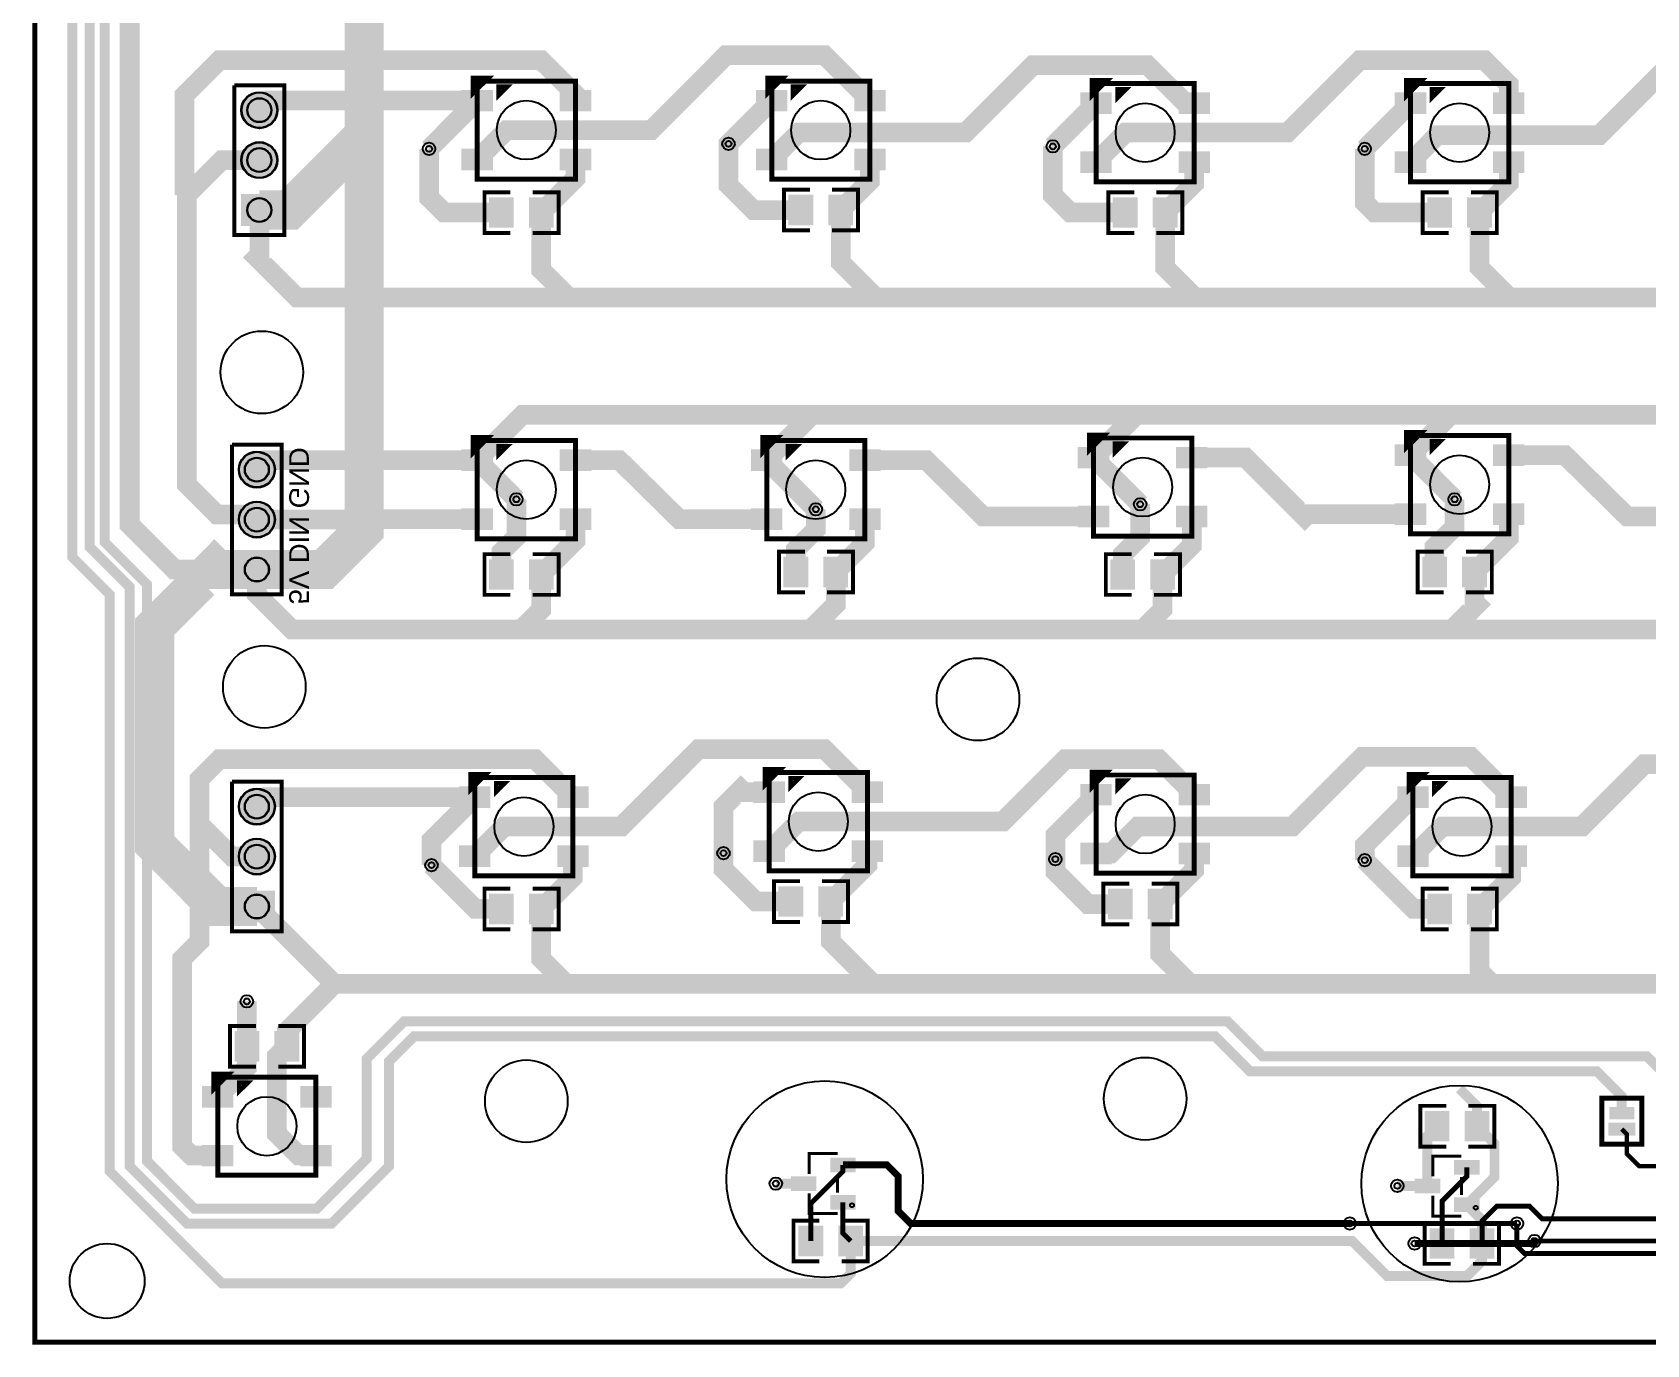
# Model space of a CAD drawing. Extents: x -5 to 8273, y -8280 to 5.
# Drawn here: x -5 to 3230, y -8273 to -5644 of the extents above; entities that cross this region are included whole.
import ezdxf

# ---------------------------------------------------------------- set-up
doc = ezdxf.new("R2010")
doc.units = 9
for name, color, linetype, true_color in [('BoardOutLine', 7, 'Continuous', 0xff00ff), ('BottomLayer', 7, 'Continuous', 0x0000ff), ('BottomSilkLayer', 7, 'Continuous', 0x66cc33), ('BottomSolderMaskLayer', 7, 'Continuous', 0xaa00ff), ('Document', 7, 'Continuous', 0xffffff), ('Hole', 7, 'Continuous', 0x222222), ('Multi-Layer', 7, 'Continuous', 0xc0c0c0), ('TopLayer', 7, 'Continuous', 0xff0000), ('TopPasteMaskLayer', 7, 'Continuous', 0x808080), ('TopSilkLayer', 7, 'Continuous', 0xffcc00), ('TopSolderMaskLayer', 7, 'Continuous', 0x800080)]:
    doc.layers.add(name, color=color, linetype=linetype, true_color=true_color)
doc.styles.get("Standard").update_dxf_attribs({"font": 'arial.ttf'})

msp = doc.modelspace()

# ---------------------------------------------------------------- hatches: boundary and pattern name
at = {"layer": 'BottomSolderMaskLayer'}
for points in [[(413.6, -5800, 1), (486.4, -5800, 1)], [(413.6, -5900, 1), (486.4, -5900, 1)], [(413.4, -6031.9), (413.4, -5968.1), (486.6, -5968.1), (486.6, -6031.9)], [(408.6, -6520, 1), (481.4, -6520, 1)], [(408.6, -6620, 1), (481.4, -6620, 1)], [(408.4, -6751.9), (408.4, -6688.1), (481.6, -6688.1), (481.6, -6751.9)], [(408.6, -7195, 1), (481.4, -7195, 1)], [(408.6, -7295, 1), (481.4, -7295, 1)], [(408.4, -7426.9), (408.4, -7363.1), (481.6, -7363.1), (481.6, -7426.9)]]:
    msp.add_hatch(color=256, dxfattribs=at).paths.add_polyline_path(points)
at = {"layer": 'Multi-Layer'}
for points in [[(414.6, -5800, 1), (485.4, -5800, 1)], [(414.6, -5900, 1), (485.4, -5900, 1)], [(414.6, -6031), (414.6, -5969), (485.4, -5969), (485.4, -6031)], [(409.6, -6520, 1), (480.4, -6520, 1)], [(409.6, -6620, 1), (480.4, -6620, 1)], [(409.6, -6751), (409.6, -6689), (480.4, -6689), (480.4, -6751)], [(409.6, -7195, 1), (480.4, -7195, 1)], [(409.6, -7295, 1), (480.4, -7295, 1)], [(409.6, -7426), (409.6, -7364), (480.4, -7364), (480.4, -7426)]]:
    msp.add_hatch(color=256, dxfattribs=at).paths.add_polyline_path(points)
at = {"layer": 'TopLayer'}
for points in [[(916.1, -5800.6), (857, -5800.6), (857, -5761.3), (916.1, -5761.3)], [(1112.9, -5800.6), (1053.9, -5800.6), (1053.9, -5761.3), (1112.9, -5761.3)], [(1506.1, -5800.6), (1447, -5800.6), (1447, -5761.3), (1506.1, -5761.3)], [(1702.9, -5800.6), (1643.9, -5800.6), (1643.9, -5761.3), (1702.9, -5761.3)], [(2156.1, -5805.6), (2097, -5805.6), (2097, -5766.3), (2156.1, -5766.3)], [(2352.9, -5805.6), (2293.9, -5805.6), (2293.9, -5766.3), (2352.9, -5766.3)], [(2786.1, -5805.6), (2727, -5805.6), (2727, -5766.3), (2786.1, -5766.3)], [(2982.9, -5805.6), (2923.9, -5805.6), (2923.9, -5766.3), (2982.9, -5766.3)], [(916.1, -5918.7), (857, -5918.7), (857, -5879.4), (916.1, -5879.4)], [(1112.9, -5918.7), (1053.9, -5918.7), (1053.9, -5879.4), (1112.9, -5879.4)], [(1506.1, -5918.7), (1447, -5918.7), (1447, -5879.4), (1506.1, -5879.4)], [(1702.9, -5918.7), (1643.9, -5918.7), (1643.9, -5879.4), (1702.9, -5879.4)], [(2156.1, -5923.7), (2097, -5923.7), (2097, -5884.4), (2156.1, -5884.4)], [(2352.9, -5923.7), (2293.9, -5923.7), (2293.9, -5884.4), (2352.9, -5884.4)], [(2786.1, -5923.7), (2727, -5923.7), (2727, -5884.4), (2786.1, -5884.4)], [(2982.9, -5923.7), (2923.9, -5923.7), (2923.9, -5884.4), (2982.9, -5884.4)], [(957.8, -6033.5), (912.2, -6033.5), (912.2, -5976.5), (957.8, -5976.5)], [(1037.8, -6033.5), (992.2, -6033.5), (992.2, -5976.5), (1037.8, -5976.5)], [(1557.8, -6028.5), (1512.2, -6028.5), (1512.2, -5971.5), (1557.8, -5971.5)], [(1637.8, -6028.5), (1592.2, -6028.5), (1592.2, -5971.5), (1637.8, -5971.5)], [(2207.8, -6033.5), (2162.2, -6033.5), (2162.2, -5976.5), (2207.8, -5976.5)], [(2287.8, -6033.5), (2242.2, -6033.5), (2242.2, -5976.5), (2287.8, -5976.5)], [(2837.8, -6033.5), (2792.2, -6033.5), (2792.2, -5976.5), (2837.8, -5976.5)], [(2917.8, -6033.5), (2872.2, -6033.5), (2872.2, -5976.5), (2917.8, -5976.5)], [(916.1, -6520.6), (857, -6520.6), (857, -6481.3), (916.1, -6481.3)], [(1112.9, -6520.6), (1053.9, -6520.6), (1053.9, -6481.3), (1112.9, -6481.3)], [(1496.1, -6520.6), (1437, -6520.6), (1437, -6481.3), (1496.1, -6481.3)], [(1692.9, -6520.6), (1633.9, -6520.6), (1633.9, -6481.3), (1692.9, -6481.3)], [(2151.1, -6515.6), (2092, -6515.6), (2092, -6476.3), (2151.1, -6476.3)], [(2347.9, -6515.6), (2288.9, -6515.6), (2288.9, -6476.3), (2347.9, -6476.3)], [(2786.1, -6510.6), (2727, -6510.6), (2727, -6471.3), (2786.1, -6471.3)], [(2982.9, -6510.6), (2923.9, -6510.6), (2923.9, -6471.3), (2982.9, -6471.3)], [(2151.1, -6633.7), (2092, -6633.7), (2092, -6594.4), (2151.1, -6594.4)], [(2347.9, -6633.7), (2288.9, -6633.7), (2288.9, -6594.4), (2347.9, -6594.4)], [(2786.1, -6628.7), (2727, -6628.7), (2727, -6589.4), (2786.1, -6589.4)], [(2982.9, -6628.7), (2923.9, -6628.7), (2923.9, -6589.4), (2982.9, -6589.4)], [(916.1, -6638.7), (857, -6638.7), (857, -6599.4), (916.1, -6599.4)], [(1112.9, -6638.7), (1053.9, -6638.7), (1053.9, -6599.4), (1112.9, -6599.4)], [(1496.1, -6638.7), (1437, -6638.7), (1437, -6599.4), (1496.1, -6599.4)], [(1692.9, -6638.7), (1633.9, -6638.7), (1633.9, -6599.4), (1692.9, -6599.4)], [(957.8, -6758.5), (912.2, -6758.5), (912.2, -6701.5), (957.8, -6701.5)], [(1037.8, -6758.5), (992.2, -6758.5), (992.2, -6701.5), (1037.8, -6701.5)], [(1547.8, -6753.5), (1502.2, -6753.5), (1502.2, -6696.5), (1547.8, -6696.5)], [(1627.8, -6753.5), (1582.2, -6753.5), (1582.2, -6696.5), (1627.8, -6696.5)], [(2202.8, -6758.5), (2157.2, -6758.5), (2157.2, -6701.5), (2202.8, -6701.5)], [(2282.8, -6758.5), (2237.2, -6758.5), (2237.2, -6701.5), (2282.8, -6701.5)], [(2827.8, -6753.5), (2782.2, -6753.5), (2782.2, -6696.5), (2827.8, -6696.5)], [(2907.8, -6753.5), (2862.2, -6753.5), (2862.2, -6696.5), (2907.8, -6696.5)], [(1501.1, -7185.6), (1442, -7185.6), (1442, -7146.3), (1501.1, -7146.3)], [(1697.9, -7185.6), (1638.9, -7185.6), (1638.9, -7146.3), (1697.9, -7146.3)], [(911.1, -7195.6), (852, -7195.6), (852, -7156.3), (911.1, -7156.3)], [(1107.9, -7195.6), (1048.9, -7195.6), (1048.9, -7156.3), (1107.9, -7156.3)], [(2156.1, -7190.6), (2097, -7190.6), (2097, -7151.3), (2156.1, -7151.3)], [(2352.9, -7190.6), (2293.9, -7190.6), (2293.9, -7151.3), (2352.9, -7151.3)], [(2791.1, -7195.6), (2732, -7195.6), (2732, -7156.3), (2791.1, -7156.3)], [(2987.9, -7195.6), (2928.9, -7195.6), (2928.9, -7156.3), (2987.9, -7156.3)], [(911.1, -7313.7), (852, -7313.7), (852, -7274.4), (911.1, -7274.4)], [(1107.9, -7313.7), (1048.9, -7313.7), (1048.9, -7274.4), (1107.9, -7274.4)], [(1501.1, -7303.7), (1442, -7303.7), (1442, -7264.4), (1501.1, -7264.4)], [(1697.9, -7303.7), (1638.9, -7303.7), (1638.9, -7264.4), (1697.9, -7264.4)], [(2156.1, -7308.7), (2097, -7308.7), (2097, -7269.4), (2156.1, -7269.4)], [(2352.9, -7308.7), (2293.9, -7308.7), (2293.9, -7269.4), (2352.9, -7269.4)], [(2791.1, -7313.7), (2732, -7313.7), (2732, -7274.4), (2791.1, -7274.4)], [(2987.9, -7313.7), (2928.9, -7313.7), (2928.9, -7274.4), (2987.9, -7274.4)], [(957.8, -7428.5), (912.2, -7428.5), (912.2, -7371.5), (957.8, -7371.5)], [(1037.8, -7428.5), (992.2, -7428.5), (992.2, -7371.5), (1037.8, -7371.5)], [(1537.8, -7413.5), (1492.2, -7413.5), (1492.2, -7356.5), (1537.8, -7356.5)], [(1617.8, -7413.5), (1572.2, -7413.5), (1572.2, -7356.5), (1617.8, -7356.5)], [(2197.8, -7418.5), (2152.2, -7418.5), (2152.2, -7361.5), (2197.8, -7361.5)], [(2277.8, -7418.5), (2232.2, -7418.5), (2232.2, -7361.5), (2277.8, -7361.5)], [(2837.8, -7428.5), (2792.2, -7428.5), (2792.2, -7371.5), (2837.8, -7371.5)], [(2917.8, -7428.5), (2872.2, -7428.5), (2872.2, -7371.5), (2917.8, -7371.5)], [(447.8, -7703.5), (402.2, -7703.5), (402.2, -7646.5), (447.8, -7646.5)], [(527.8, -7703.5), (482.2, -7703.5), (482.2, -7646.5), (527.8, -7646.5)], [(396.1, -7795.6), (337, -7795.6), (337, -7756.3), (396.1, -7756.3)], [(592.9, -7795.6), (533.9, -7795.6), (533.9, -7756.3), (592.9, -7756.3)], [(2832.8, -7863.5), (2787.2, -7863.5), (2787.2, -7806.5), (2832.8, -7806.5)], [(2912.8, -7863.5), (2867.2, -7863.5), (2867.2, -7806.5), (2912.8, -7806.5)], [(3155, -7821.5), (3155, -7796.5), (3205, -7796.5), (3205, -7821.5)], [(3155, -7853.5), (3155, -7828.5), (3205, -7828.5), (3205, -7853.5)], [(396.1, -7913.7), (337, -7913.7), (337, -7874.4), (396.1, -7874.4)], [(592.9, -7913.7), (533.9, -7913.7), (533.9, -7874.4), (592.9, -7874.4)], [(1594.8, -7898.8), (1644, -7898.8), (1644, -7926.4), (1594.8, -7926.4)], [(2844.8, -7903.8), (2894, -7903.8), (2894, -7931.4), (2844.8, -7931.4)], [(1516, -7936.2), (1565.2, -7936.2), (1565.2, -7963.8), (1516, -7963.8)], [(2766, -7941.2), (2815.2, -7941.2), (2815.2, -7968.8), (2766, -7968.8)], [(1594.8, -7973.6), (1644, -7973.6), (1644, -8001.2), (1594.8, -8001.2)], [(2844.8, -7978.6), (2894, -7978.6), (2894, -8006.2), (2844.8, -8006.2)], [(1532.2, -8036.5), (1577.8, -8036.5), (1577.8, -8093.5), (1532.2, -8093.5)], [(1612.2, -8036.5), (1657.8, -8036.5), (1657.8, -8093.5), (1612.2, -8093.5)], [(2797.2, -8041.5), (2842.8, -8041.5), (2842.8, -8098.5), (2797.2, -8098.5)], [(2877.2, -8041.5), (2922.8, -8041.5), (2922.8, -8098.5), (2877.2, -8098.5)]]:
    msp.add_hatch(color=256, dxfattribs=at).paths.add_polyline_path(points)
at = {"layer": 'TopPasteMaskLayer'}
for points in [[(916.1, -5800.6), (857, -5800.6), (857, -5761.3), (916.1, -5761.3)], [(1112.9, -5800.6), (1053.9, -5800.6), (1053.9, -5761.3), (1112.9, -5761.3)], [(1506.1, -5800.6), (1447, -5800.6), (1447, -5761.3), (1506.1, -5761.3)], [(1702.9, -5800.6), (1643.9, -5800.6), (1643.9, -5761.3), (1702.9, -5761.3)], [(2156.1, -5805.6), (2097, -5805.6), (2097, -5766.3), (2156.1, -5766.3)], [(2352.9, -5805.6), (2293.9, -5805.6), (2293.9, -5766.3), (2352.9, -5766.3)], [(2786.1, -5805.6), (2727, -5805.6), (2727, -5766.3), (2786.1, -5766.3)], [(2982.9, -5805.6), (2923.9, -5805.6), (2923.9, -5766.3), (2982.9, -5766.3)], [(916.1, -5918.7), (857, -5918.7), (857, -5879.4), (916.1, -5879.4)], [(1112.9, -5918.7), (1053.9, -5918.7), (1053.9, -5879.4), (1112.9, -5879.4)], [(1506.1, -5918.7), (1447, -5918.7), (1447, -5879.4), (1506.1, -5879.4)], [(1702.9, -5918.7), (1643.9, -5918.7), (1643.9, -5879.4), (1702.9, -5879.4)], [(2156.1, -5923.7), (2097, -5923.7), (2097, -5884.4), (2156.1, -5884.4)], [(2352.9, -5923.7), (2293.9, -5923.7), (2293.9, -5884.4), (2352.9, -5884.4)], [(2786.1, -5923.7), (2727, -5923.7), (2727, -5884.4), (2786.1, -5884.4)], [(2982.9, -5923.7), (2923.9, -5923.7), (2923.9, -5884.4), (2982.9, -5884.4)], [(957.8, -6033.5), (912.2, -6033.5), (912.2, -5976.5), (957.8, -5976.5)], [(1037.8, -6033.5), (992.2, -6033.5), (992.2, -5976.5), (1037.8, -5976.5)], [(1557.8, -6028.5), (1512.2, -6028.5), (1512.2, -5971.5), (1557.8, -5971.5)], [(1637.8, -6028.5), (1592.2, -6028.5), (1592.2, -5971.5), (1637.8, -5971.5)], [(2207.8, -6033.5), (2162.2, -6033.5), (2162.2, -5976.5), (2207.8, -5976.5)], [(2287.8, -6033.5), (2242.2, -6033.5), (2242.2, -5976.5), (2287.8, -5976.5)], [(2837.8, -6033.5), (2792.2, -6033.5), (2792.2, -5976.5), (2837.8, -5976.5)], [(2917.8, -6033.5), (2872.2, -6033.5), (2872.2, -5976.5), (2917.8, -5976.5)], [(916.1, -6520.6), (857, -6520.6), (857, -6481.3), (916.1, -6481.3)], [(1112.9, -6520.6), (1053.9, -6520.6), (1053.9, -6481.3), (1112.9, -6481.3)], [(1496.1, -6520.6), (1437, -6520.6), (1437, -6481.3), (1496.1, -6481.3)], [(1692.9, -6520.6), (1633.9, -6520.6), (1633.9, -6481.3), (1692.9, -6481.3)], [(2151.1, -6515.6), (2092, -6515.6), (2092, -6476.3), (2151.1, -6476.3)], [(2347.9, -6515.6), (2288.9, -6515.6), (2288.9, -6476.3), (2347.9, -6476.3)], [(2786.1, -6510.6), (2727, -6510.6), (2727, -6471.3), (2786.1, -6471.3)], [(2982.9, -6510.6), (2923.9, -6510.6), (2923.9, -6471.3), (2982.9, -6471.3)], [(2151.1, -6633.7), (2092, -6633.7), (2092, -6594.4), (2151.1, -6594.4)], [(2347.9, -6633.7), (2288.9, -6633.7), (2288.9, -6594.4), (2347.9, -6594.4)], [(2786.1, -6628.7), (2727, -6628.7), (2727, -6589.4), (2786.1, -6589.4)], [(2982.9, -6628.7), (2923.9, -6628.7), (2923.9, -6589.4), (2982.9, -6589.4)], [(916.1, -6638.7), (857, -6638.7), (857, -6599.4), (916.1, -6599.4)], [(1112.9, -6638.7), (1053.9, -6638.7), (1053.9, -6599.4), (1112.9, -6599.4)], [(1496.1, -6638.7), (1437, -6638.7), (1437, -6599.4), (1496.1, -6599.4)], [(1692.9, -6638.7), (1633.9, -6638.7), (1633.9, -6599.4), (1692.9, -6599.4)], [(957.8, -6758.5), (912.2, -6758.5), (912.2, -6701.5), (957.8, -6701.5)], [(1037.8, -6758.5), (992.2, -6758.5), (992.2, -6701.5), (1037.8, -6701.5)], [(1547.8, -6753.5), (1502.2, -6753.5), (1502.2, -6696.5), (1547.8, -6696.5)], [(1627.8, -6753.5), (1582.2, -6753.5), (1582.2, -6696.5), (1627.8, -6696.5)], [(2202.8, -6758.5), (2157.2, -6758.5), (2157.2, -6701.5), (2202.8, -6701.5)], [(2282.8, -6758.5), (2237.2, -6758.5), (2237.2, -6701.5), (2282.8, -6701.5)], [(2827.8, -6753.5), (2782.2, -6753.5), (2782.2, -6696.5), (2827.8, -6696.5)], [(2907.8, -6753.5), (2862.2, -6753.5), (2862.2, -6696.5), (2907.8, -6696.5)], [(1501.1, -7185.6), (1442, -7185.6), (1442, -7146.3), (1501.1, -7146.3)], [(1697.9, -7185.6), (1638.9, -7185.6), (1638.9, -7146.3), (1697.9, -7146.3)], [(911.1, -7195.6), (852, -7195.6), (852, -7156.3), (911.1, -7156.3)], [(1107.9, -7195.6), (1048.9, -7195.6), (1048.9, -7156.3), (1107.9, -7156.3)], [(2156.1, -7190.6), (2097, -7190.6), (2097, -7151.3), (2156.1, -7151.3)], [(2352.9, -7190.6), (2293.9, -7190.6), (2293.9, -7151.3), (2352.9, -7151.3)], [(2791.1, -7195.6), (2732, -7195.6), (2732, -7156.3), (2791.1, -7156.3)], [(2987.9, -7195.6), (2928.9, -7195.6), (2928.9, -7156.3), (2987.9, -7156.3)], [(911.1, -7313.7), (852, -7313.7), (852, -7274.4), (911.1, -7274.4)], [(1107.9, -7313.7), (1048.9, -7313.7), (1048.9, -7274.4), (1107.9, -7274.4)], [(1501.1, -7303.7), (1442, -7303.7), (1442, -7264.4), (1501.1, -7264.4)], [(1697.9, -7303.7), (1638.9, -7303.7), (1638.9, -7264.4), (1697.9, -7264.4)], [(2156.1, -7308.7), (2097, -7308.7), (2097, -7269.4), (2156.1, -7269.4)], [(2352.9, -7308.7), (2293.9, -7308.7), (2293.9, -7269.4), (2352.9, -7269.4)], [(2791.1, -7313.7), (2732, -7313.7), (2732, -7274.4), (2791.1, -7274.4)], [(2987.9, -7313.7), (2928.9, -7313.7), (2928.9, -7274.4), (2987.9, -7274.4)], [(957.8, -7428.5), (912.2, -7428.5), (912.2, -7371.5), (957.8, -7371.5)], [(1037.8, -7428.5), (992.2, -7428.5), (992.2, -7371.5), (1037.8, -7371.5)], [(1537.8, -7413.5), (1492.2, -7413.5), (1492.2, -7356.5), (1537.8, -7356.5)], [(1617.8, -7413.5), (1572.2, -7413.5), (1572.2, -7356.5), (1617.8, -7356.5)], [(2197.8, -7418.5), (2152.2, -7418.5), (2152.2, -7361.5), (2197.8, -7361.5)], [(2277.8, -7418.5), (2232.2, -7418.5), (2232.2, -7361.5), (2277.8, -7361.5)], [(2837.8, -7428.5), (2792.2, -7428.5), (2792.2, -7371.5), (2837.8, -7371.5)], [(2917.8, -7428.5), (2872.2, -7428.5), (2872.2, -7371.5), (2917.8, -7371.5)], [(447.8, -7703.5), (402.2, -7703.5), (402.2, -7646.5), (447.8, -7646.5)], [(527.8, -7703.5), (482.2, -7703.5), (482.2, -7646.5), (527.8, -7646.5)], [(396.1, -7795.6), (337, -7795.6), (337, -7756.3), (396.1, -7756.3)], [(592.9, -7795.6), (533.9, -7795.6), (533.9, -7756.3), (592.9, -7756.3)], [(2832.8, -7863.5), (2787.2, -7863.5), (2787.2, -7806.5), (2832.8, -7806.5)], [(2912.8, -7863.5), (2867.2, -7863.5), (2867.2, -7806.5), (2912.8, -7806.5)], [(3155, -7853.5), (3155, -7828.5), (3205, -7828.5), (3205, -7853.5)], [(396.1, -7913.7), (337, -7913.7), (337, -7874.4), (396.1, -7874.4)], [(592.9, -7913.7), (533.9, -7913.7), (533.9, -7874.4), (592.9, -7874.4)], [(1594.8, -7898.8), (1644, -7898.8), (1644, -7926.4), (1594.8, -7926.4)], [(2844.8, -7903.8), (2894, -7903.8), (2894, -7931.4), (2844.8, -7931.4)], [(1516, -7936.2), (1565.2, -7936.2), (1565.2, -7963.8), (1516, -7963.8)], [(2766, -7941.2), (2815.2, -7941.2), (2815.2, -7968.8), (2766, -7968.8)], [(1594.8, -7973.6), (1644, -7973.6), (1644, -8001.2), (1594.8, -8001.2)], [(2844.8, -7978.6), (2894, -7978.6), (2894, -8006.2), (2844.8, -8006.2)], [(1532.2, -8036.5), (1577.8, -8036.5), (1577.8, -8093.5), (1532.2, -8093.5)], [(1612.2, -8036.5), (1657.8, -8036.5), (1657.8, -8093.5), (1612.2, -8093.5)], [(2797.2, -8041.5), (2842.8, -8041.5), (2842.8, -8098.5), (2797.2, -8098.5)], [(2877.2, -8041.5), (2922.8, -8041.5), (2922.8, -8098.5), (2877.2, -8098.5)]]:
    msp.add_hatch(color=256, dxfattribs=at).paths.add_polyline_path(points)
at = {"layer": 'TopSolderMaskLayer'}
for points in [[(413.6, -5800, 1), (486.4, -5800, 1)], [(918.1, -5802.6), (855, -5802.6), (855, -5759.3), (918.1, -5759.3)], [(1114.9, -5802.6), (1051.9, -5802.6), (1051.9, -5759.3), (1114.9, -5759.3)], [(1508.1, -5802.6), (1445, -5802.6), (1445, -5759.3), (1508.1, -5759.3)], [(1704.9, -5802.6), (1641.9, -5802.6), (1641.9, -5759.3), (1704.9, -5759.3)], [(2158.1, -5807.6), (2095, -5807.6), (2095, -5764.3), (2158.1, -5764.3)], [(2354.9, -5807.6), (2291.9, -5807.6), (2291.9, -5764.3), (2354.9, -5764.3)], [(2788.1, -5807.6), (2725, -5807.6), (2725, -5764.3), (2788.1, -5764.3)], [(2984.9, -5807.6), (2921.9, -5807.6), (2921.9, -5764.3), (2984.9, -5764.3)], [(413.6, -5900, 1), (486.4, -5900, 1)], [(918.1, -5920.7), (855, -5920.7), (855, -5877.4), (918.1, -5877.4)], [(1114.9, -5920.7), (1051.9, -5920.7), (1051.9, -5877.4), (1114.9, -5877.4)], [(1508.1, -5920.7), (1445, -5920.7), (1445, -5877.4), (1508.1, -5877.4)], [(1704.9, -5920.7), (1641.9, -5920.7), (1641.9, -5877.4), (1704.9, -5877.4)], [(2158.1, -5925.7), (2095, -5925.7), (2095, -5882.4), (2158.1, -5882.4)], [(2354.9, -5925.7), (2291.9, -5925.7), (2291.9, -5882.4), (2354.9, -5882.4)], [(2788.1, -5925.7), (2725, -5925.7), (2725, -5882.4), (2788.1, -5882.4)], [(2984.9, -5925.7), (2921.9, -5925.7), (2921.9, -5882.4), (2984.9, -5882.4)], [(413.4, -6031.9), (413.4, -5968.1), (486.6, -5968.1), (486.6, -6031.9)], [(959.8, -6035.5), (910.2, -6035.5), (910.2, -5974.5), (959.8, -5974.5)], [(1039.8, -6035.5), (990.2, -6035.5), (990.2, -5974.5), (1039.8, -5974.5)], [(1559.8, -6030.5), (1510.2, -6030.5), (1510.2, -5969.5), (1559.8, -5969.5)], [(1639.8, -6030.5), (1590.2, -6030.5), (1590.2, -5969.5), (1639.8, -5969.5)], [(2209.8, -6035.5), (2160.2, -6035.5), (2160.2, -5974.5), (2209.8, -5974.5)], [(2289.8, -6035.5), (2240.2, -6035.5), (2240.2, -5974.5), (2289.8, -5974.5)], [(2839.8, -6035.5), (2790.2, -6035.5), (2790.2, -5974.5), (2839.8, -5974.5)], [(2919.8, -6035.5), (2870.2, -6035.5), (2870.2, -5974.5), (2919.8, -5974.5)], [(2788.1, -6512.6), (2725, -6512.6), (2725, -6469.3), (2788.1, -6469.3)], [(2984.9, -6512.6), (2921.9, -6512.6), (2921.9, -6469.3), (2984.9, -6469.3)], [(408.6, -6520, 1), (481.4, -6520, 1)], [(918.1, -6522.6), (855, -6522.6), (855, -6479.3), (918.1, -6479.3)], [(1114.9, -6522.6), (1051.9, -6522.6), (1051.9, -6479.3), (1114.9, -6479.3)], [(1498.1, -6522.6), (1435, -6522.6), (1435, -6479.3), (1498.1, -6479.3)], [(1694.9, -6522.6), (1631.9, -6522.6), (1631.9, -6479.3), (1694.9, -6479.3)], [(2153.1, -6517.6), (2090, -6517.6), (2090, -6474.3), (2153.1, -6474.3)], [(2349.9, -6517.6), (2286.9, -6517.6), (2286.9, -6474.3), (2349.9, -6474.3)], [(408.6, -6620, 1), (481.4, -6620, 1)], [(918.1, -6640.7), (855, -6640.7), (855, -6597.4), (918.1, -6597.4)], [(1114.9, -6640.7), (1051.9, -6640.7), (1051.9, -6597.4), (1114.9, -6597.4)], [(1498.1, -6640.7), (1435, -6640.7), (1435, -6597.4), (1498.1, -6597.4)], [(1694.9, -6640.7), (1631.9, -6640.7), (1631.9, -6597.4), (1694.9, -6597.4)], [(2153.1, -6635.7), (2090, -6635.7), (2090, -6592.4), (2153.1, -6592.4)], [(2349.9, -6635.7), (2286.9, -6635.7), (2286.9, -6592.4), (2349.9, -6592.4)], [(2788.1, -6630.7), (2725, -6630.7), (2725, -6587.4), (2788.1, -6587.4)], [(2984.9, -6630.7), (2921.9, -6630.7), (2921.9, -6587.4), (2984.9, -6587.4)], [(408.4, -6751.9), (408.4, -6688.1), (481.6, -6688.1), (481.6, -6751.9)], [(1549.8, -6755.5), (1500.2, -6755.5), (1500.2, -6694.5), (1549.8, -6694.5)], [(1629.8, -6755.5), (1580.2, -6755.5), (1580.2, -6694.5), (1629.8, -6694.5)], [(2829.8, -6755.5), (2780.2, -6755.5), (2780.2, -6694.5), (2829.8, -6694.5)], [(2909.8, -6755.5), (2860.2, -6755.5), (2860.2, -6694.5), (2909.8, -6694.5)], [(959.8, -6760.5), (910.2, -6760.5), (910.2, -6699.5), (959.8, -6699.5)], [(1039.8, -6760.5), (990.2, -6760.5), (990.2, -6699.5), (1039.8, -6699.5)], [(2204.8, -6760.5), (2155.2, -6760.5), (2155.2, -6699.5), (2204.8, -6699.5)], [(2284.8, -6760.5), (2235.2, -6760.5), (2235.2, -6699.5), (2284.8, -6699.5)], [(1503.1, -7187.6), (1440, -7187.6), (1440, -7144.3), (1503.1, -7144.3)], [(1699.9, -7187.6), (1636.9, -7187.6), (1636.9, -7144.3), (1699.9, -7144.3)], [(2158.1, -7192.6), (2095, -7192.6), (2095, -7149.3), (2158.1, -7149.3)], [(2354.9, -7192.6), (2291.9, -7192.6), (2291.9, -7149.3), (2354.9, -7149.3)], [(408.6, -7195, 1), (481.4, -7195, 1)], [(913.1, -7197.6), (850, -7197.6), (850, -7154.3), (913.1, -7154.3)], [(1109.9, -7197.6), (1046.9, -7197.6), (1046.9, -7154.3), (1109.9, -7154.3)], [(2793.1, -7197.6), (2730, -7197.6), (2730, -7154.3), (2793.1, -7154.3)], [(2989.9, -7197.6), (2926.9, -7197.6), (2926.9, -7154.3), (2989.9, -7154.3)], [(408.6, -7295, 1), (481.4, -7295, 1)], [(913.1, -7315.7), (850, -7315.7), (850, -7272.4), (913.1, -7272.4)], [(1109.9, -7315.7), (1046.9, -7315.7), (1046.9, -7272.4), (1109.9, -7272.4)], [(1503.1, -7305.7), (1440, -7305.7), (1440, -7262.4), (1503.1, -7262.4)], [(1699.9, -7305.7), (1636.9, -7305.7), (1636.9, -7262.4), (1699.9, -7262.4)], [(2158.1, -7310.7), (2095, -7310.7), (2095, -7267.4), (2158.1, -7267.4)], [(2354.9, -7310.7), (2291.9, -7310.7), (2291.9, -7267.4), (2354.9, -7267.4)], [(2793.1, -7315.7), (2730, -7315.7), (2730, -7272.4), (2793.1, -7272.4)], [(2989.9, -7315.7), (2926.9, -7315.7), (2926.9, -7272.4), (2989.9, -7272.4)], [(408.4, -7426.9), (408.4, -7363.1), (481.6, -7363.1), (481.6, -7426.9)], [(959.8, -7430.5), (910.2, -7430.5), (910.2, -7369.5), (959.8, -7369.5)], [(1039.8, -7430.5), (990.2, -7430.5), (990.2, -7369.5), (1039.8, -7369.5)], [(1539.8, -7415.5), (1490.2, -7415.5), (1490.2, -7354.5), (1539.8, -7354.5)], [(1619.8, -7415.5), (1570.2, -7415.5), (1570.2, -7354.5), (1619.8, -7354.5)], [(2199.8, -7420.5), (2150.2, -7420.5), (2150.2, -7359.5), (2199.8, -7359.5)], [(2279.8, -7420.5), (2230.2, -7420.5), (2230.2, -7359.5), (2279.8, -7359.5)], [(2839.8, -7430.5), (2790.2, -7430.5), (2790.2, -7369.5), (2839.8, -7369.5)], [(2919.8, -7430.5), (2870.2, -7430.5), (2870.2, -7369.5), (2919.8, -7369.5)], [(449.8, -7705.5), (400.2, -7705.5), (400.2, -7644.5), (449.8, -7644.5)], [(529.8, -7705.5), (480.2, -7705.5), (480.2, -7644.5), (529.8, -7644.5)], [(398.1, -7797.6), (335, -7797.6), (335, -7754.3), (398.1, -7754.3)], [(594.9, -7797.6), (531.9, -7797.6), (531.9, -7754.3), (594.9, -7754.3)], [(2834.8, -7865.5), (2785.2, -7865.5), (2785.2, -7804.5), (2834.8, -7804.5)], [(2914.8, -7865.5), (2865.2, -7865.5), (2865.2, -7804.5), (2914.8, -7804.5)], [(3153, -7854), (3153, -7828), (3207, -7828), (3207, -7854)], [(398.1, -7915.7), (335, -7915.7), (335, -7872.4), (398.1, -7872.4)], [(594.9, -7915.7), (531.9, -7915.7), (531.9, -7872.4), (594.9, -7872.4)], [(1593.8, -7897.8), (1645, -7897.8), (1645, -7927.4), (1593.8, -7927.4)], [(2843.8, -7902.8), (2895, -7902.8), (2895, -7932.4), (2843.8, -7932.4)], [(1515, -7935.2), (1566.2, -7935.2), (1566.2, -7964.8), (1515, -7964.8)], [(2765, -7940.2), (2816.2, -7940.2), (2816.2, -7969.8), (2765, -7969.8)], [(1593.8, -7972.6), (1645, -7972.6), (1645, -8002.2), (1593.8, -8002.2)], [(2843.8, -7977.6), (2895, -7977.6), (2895, -8007.2), (2843.8, -8007.2)], [(1530.2, -8034.5), (1579.8, -8034.5), (1579.8, -8095.5), (1530.2, -8095.5)], [(1610.2, -8034.5), (1659.8, -8034.5), (1659.8, -8095.5), (1610.2, -8095.5)], [(2795.2, -8039.5), (2844.8, -8039.5), (2844.8, -8100.5), (2795.2, -8100.5)], [(2875.2, -8039.5), (2924.8, -8039.5), (2924.8, -8100.5), (2875.2, -8100.5)]]:
    msp.add_hatch(color=256, dxfattribs=at).paths.add_polyline_path(points)

# ---------------------------------------------------------------- linework, layer by layer
at = {"layer": 'BoardOutLine', "const_width": 10}
msp.add_lwpolyline([(0, 0), (8267.7, 0), (8267.7, -8267.7), (0, -8267.7), (0, 0)], close=True, dxfattribs=at)
at = {"layer": 'BottomLayer'}
for points, const_width in [([(660, -5240), (660, -5850), (510, -6000), (450, -6000)], 78.7), ([(660, -5850), (660, -6640), (580, -6720), (445, -6720)], 78.7), ([(445, -7395), (365, -7395), (240, -7270), (240, -6835), (360, -6715), (365, -6720), (445, -6720)], 78.7), ([(2635, -8030), (2970, -8030)], 10), ([(2765, -8070), (3000, -8070), (3005, -8065)], 14)]:
    msp.add_lwpolyline(points, dxfattribs=dict(at, const_width=const_width))
at = {"layer": 'BottomSolderMaskLayer'}
for centre, radius in [((450, -5800), 36.4), ((450, -5800), 24.3), ((450, -5900), 36.4), ((450, -5900), 24.3), ((450, -6000), 24.4), ((445, -6520), 36.4), ((445, -6520), 24.3), ((445, -6620), 36.4), ((445, -6620), 24.3), ((445, -6720), 24.4), ((445, -7195), 36.4), ((445, -7195), 24.3), ((445, -7295), 36.4), ((445, -7295), 24.3), ((445, -7395), 24.4)]:
    msp.add_circle(centre, radius, dxfattribs=at)
at = {"layer": 'Document'}
for centre in [(1637.5, -7993.3), (2887.5, -7998.3)]:
    msp.add_circle(centre, 3.94, dxfattribs=at)
at = {"layer": 'Hole'}
for centre in [(790, -5877.5), (1390, -5867.5), (2040, -5872.5), (2665, -5877.5), (965, -6579.4), (1565, -6599.4), (2215, -6589.4), (2845, -6579.4), (795, -7312.1), (1380, -7288.1), (2045, -7300.1), (2665, -7302.1), (425, -7585), (1485, -7950), (2730.4, -7954.6), (2635, -8030), (2970, -8030), (2765, -8070), (3005, -8065)]:
    msp.add_circle(centre, 6, dxfattribs=at)
at = {"layer": 'Multi-Layer'}
for centre, radius in [((450, -5800), 35.4), ((450, -5800), 23.6), ((1390, -5867.5), 12.5), ((450, -5900), 35.4), ((450, -5900), 23.6), ((790, -5877.5), 12.5), ((2040, -5872.5), 12.5), ((2665, -5877.5), 12.5), ((450, -6000), 23.6), ((455, -6325), 82.7), ((445, -6520), 35.4), ((445, -6520), 23.6), ((965, -6579.4), 12.5), ((2845, -6579.4), 12.5), ((445, -6620), 35.4), ((445, -6620), 23.6), ((1565, -6599.4), 12.5), ((2215, -6589.4), 12.5), ((445, -6720), 23.6), ((460, -6955), 82.7), ((1890, -6980), 82.7), ((445, -7195), 35.4), ((445, -7195), 23.6), ((445, -7295), 35.4), ((445, -7295), 23.6), ((1380, -7288.1), 12.5), ((795, -7312.1), 12.5), ((2045, -7300.1), 12.5), ((2665, -7302.1), 12.5), ((445, -7395), 23.6), ((425, -7585), 12.5), ((2225, -7780), 82.7), ((985, -7785), 82.7), ((1485, -7950), 12.5), ((2730.4, -7954.6), 12.5), ((2635, -8030), 12.5), ((2970, -8030), 12.5), ((3005, -8065), 12.5), ((145, -8145), 75), ((2765, -8070), 12.5)]:
    msp.add_circle(centre, radius, dxfattribs=at)
at = {"layer": 'TopLayer'}
for points, const_width in [([(3180, -7809), (3180, -7775), (3130, -7725), (2435, -7725), (2365, -7655), (760, -7655), (710, -7705), (710, -7915), (595, -8030), (305, -8030), (190, -7915), (190, -6755), (110, -6675), (110, -3950), (200, -3860), (200, -2575), (110, -2485), (110, -450), (345, -215), (1610, -215), (1805, -20), (2630, -20), (2664, -54), (2664, -80)], 20), ([(1635, -8065), (1635, -8130), (1615, -8150), (375, -8150), (150, -7925), (150, -6770), (75, -6695), (75, -3930), (160, -3845), (160, -2585), (65, -2490), (65, -445), (340, -170), (1565, -170)], 20), ([(3280, -7809), (3280, -7745), (3230, -7695), (2460, -7695), (2390, -7625), (740, -7625), (665, -7700), (665, -7900), (565, -8000), (320, -8000), (225, -7905), (225, -6750), (140, -6665), (140, -3970), (235, -3875), (235, -2555)], 20), ([(190, -5255), (190, -6630), (280, -6720), (445, -6720)], 40), ([(1083.4, -5780.9), (1083.4, -5768.4), (1015, -5700), (370, -5700), (300, -5770), (300, -5970)], 39.4), ([(1673.4, -5780.9), (1582.5, -5690), (1385, -5690), (1235, -5840), (945.6, -5840), (886.6, -5899.1)], 39.4), ([(2323.4, -5785.9), (2306, -5785.9), (2230, -5710), (2000, -5710), (1865, -5845), (1530.6, -5845), (1476.6, -5899.1)], 39.4), ([(2953.4, -5785.9), (2953.4, -5748.4), (2905, -5700), (2655, -5700), (2510, -5845), (2185.6, -5845), (2126.6, -5904.1)], 39.4), ([(3593.4, -5785.9), (3593.4, -5753.4), (3530, -5690), (3295, -5690), (3135, -5850), (2810.6, -5850), (2756.6, -5904.1)], 39.4), ([(450, -5800), (469.1, -5780.9), (886.6, -5780.9)], 39.4), ([(790, -5877.5), (790, -5877.5), (886.6, -5780.9)], 39.4), ([(1535, -6000), (1440, -6000), (1390, -5950), (1390, -5867.5), (1476.6, -5780.9)], 39.4), ([(2040, -5872.5), (2040, -5872.5), (2126.6, -5785.9)], 39.4), ([(2665, -5877.5), (2665, -5877.5), (2756.6, -5785.9)], 39.4), ([(2185, -6005), (2075, -6005), (2040, -5970), (2040, -5872.5)], 39.4), ([(450, -5900), (375, -5900), (305, -5970), (305, -6550), (365, -6610), (435, -6610), (445, -6620)], 39.4), ([(935, -6005), (820, -6005), (790, -5975), (790, -5877.5)], 39.4), ([(1015, -6005), (1083.4, -5936.6), (1083.4, -5899.1)], 39.4), ([(1615, -6000), (1673.4, -5941.6), (1673.4, -5899.1)], 39.4), ([(2265, -6005), (2323.4, -5946.6), (2323.4, -5904.1)], 39.4), ([(2815, -6005), (2685, -6005), (2665, -5985), (2665, -5877.5)], 39.4), ([(2895, -6005), (2953.4, -5946.6), (2953.4, -5904.1)], 39.4), ([(1070, -6175), (525, -6175), (445, -6095), (450, -6090), (450, -6000)], 39.4), ([(2325, -6175), (1685, -6175), (1615, -6105), (1615, -6000)], 39.4), ([(1685, -6175), (1070, -6175), (1015, -6120), (1015, -6005)], 39.4), ([(2955, -6175), (2325, -6175), (2265, -6115), (2265, -6005)], 39.4), ([(3600, -6175), (2955, -6175), (2895, -6115), (2895, -6005)], 39.4), ([(1557.5, -6410), (977.5, -6410), (886.6, -6500.9)], 39.4), ([(2207.5, -6410), (1557.5, -6410), (1466.6, -6500.9)], 39.4), ([(2837.5, -6410), (2207.5, -6410), (2121.6, -6495.9)], 39.4), ([(3482.5, -6410), (2837.5, -6410), (2756.6, -6490.9)], 39.4), ([(445, -6520), (464.1, -6500.9), (886.6, -6500.9)], 39.4), ([(965, -6579.4), (965, -6579.4), (886.6, -6500.9)], 39.4), ([(1083.4, -6500.9), (1171, -6500.9), (1291, -6619.1), (1466.6, -6619.1)], 39.4), ([(1565, -6599.4), (1565, -6599.4), (1466.6, -6500.9)], 39.4), ([(1663.4, -6500.9), (1786, -6500.9), (1901, -6614.1), (2121.6, -6614.1)], 39.4), ([(2215, -6589.4), (2215, -6589.4), (2121.6, -6495.9)], 39.4), ([(2318.4, -6495.9), (2426, -6495.9), (2545, -6615), (2551, -6609.1), (2756.6, -6609.1)], 39.4), ([(2845, -6579.4), (2845, -6579.4), (2756.6, -6490.9)], 39.4), ([(2953.4, -6490.9), (3066, -6490.9), (3191, -6614.1), (3396.6, -6614.1)], 39.4), ([(935, -6730), (935, -6685), (965, -6655), (965, -6579.4)], 39.4), ([(2805, -6725), (2805, -6675), (2845, -6635), (2845, -6579.4)], 39.4), ([(1015, -6730), (1083.4, -6661.6), (1083.4, -6619.1)], 39.4), ([(1525, -6725), (1525, -6680), (1565, -6640), (1565, -6599.4)], 39.4), ([(1605, -6725), (1663.4, -6666.6), (1663.4, -6619.1)], 39.4), ([(2180, -6730), (2180, -6690), (2215, -6655), (2215, -6589.4)], 39.4), ([(2260, -6730), (2318.4, -6671.6), (2318.4, -6614.1)], 39.4), ([(2885, -6725), (2953.4, -6656.6), (2953.4, -6609.1)], 39.4), ([(445, -6620), (886.6, -6619.1)], 39.4), ([(445, -6720), (445, -6770), (515, -6840), (975, -6840), (1015, -6800), (1015, -6730)], 39.4), ([(975, -6840), (1555, -6840), (1605, -6790), (1605, -6725)], 39.4), ([(1555, -6840), (2220, -6840), (2260, -6800), (2260, -6730)], 39.4), ([(2220, -6840), (2840, -6840), (2890, -6790), (2885, -6785), (2885, -6725)], 39.4), ([(2840, -6840), (3495, -6840), (3535, -6800), (3535, -6730)], 39.4), ([(1078.4, -7175.9), (1002.5, -7100), (370, -7100), (330, -7140), (330, -7230), (395, -7295), (445, -7295)], 39.4), ([(1668.4, -7165.9), (1582.5, -7080), (1330, -7080), (1175, -7235), (940.6, -7235), (881.6, -7294)], 39.4), ([(2323.4, -7170.9), (2252.5, -7100), (2065, -7100), (1940, -7225), (1530.6, -7225), (1471.6, -7284)], 39.4), ([(2958.4, -7175.9), (2877.5, -7095), (2660, -7095), (2520, -7235), (2210, -7235), (2156, -7289), (2126.6, -7289)], 39.4), ([(3603.4, -7190.9), (3603.4, -7173.4), (3540, -7110), (3225, -7110), (3100, -7235), (2820.6, -7235), (2761.6, -7294)], 39.4), ([(1380, -7288.1), (1380, -7195), (1415, -7160), (1421, -7165.9), (1471.6, -7165.9)], 39.4), ([(445, -7195), (464.1, -7175.9), (881.6, -7175.9)], 39.4), ([(795, -7312.1), (795, -7262.5), (881.6, -7175.9)], 39.4), ([(2045, -7300.1), (2045, -7252.5), (2126.6, -7170.9)], 39.4), ([(2665, -7302.1), (2665, -7272.5), (2761.6, -7175.9)], 39.4), ([(366.6, -7894), (314.1, -7894), (295, -7875), (295, -7500), (330, -7465), (330, -7230)], 39.4), ([(1015, -7400), (1078.4, -7336.6), (1078.4, -7294)], 39.4), ([(1515, -7385), (1445, -7385), (1380, -7320), (1380, -7288.1)], 39.4), ([(1595, -7385), (1668.4, -7311.6), (1668.4, -7284)], 39.4), ([(2255, -7390), (2323.4, -7321.6), (2323.4, -7289)], 39.4), ([(2895, -7400), (2958.4, -7336.6), (2958.4, -7294)], 39.4), ([(935, -7400), (882.9, -7400), (795, -7312.1)], 39.4), ([(2175, -7390), (2110, -7390), (2045, -7325), (2045, -7300.1)], 39.4), ([(2815, -7400), (2762.9, -7400), (2665, -7302.1)], 39.4), ([(1065, -7550), (600, -7550), (445, -7395)], 39.4), ([(2315, -7550), (1680, -7550), (1600, -7470), (1595, -7465), (1595, -7385)], 39.4), ([(2920, -7550), (2315, -7550), (2255, -7490), (2255, -7390)], 39.4), ([(1680, -7550), (1065, -7550), (1015, -7500), (1015, -7400)], 39.4), ([(3590, -7550), (2920, -7550), (2895, -7525), (2895, -7400)], 39.4), ([(505, -7675), (505, -7645), (600, -7550)], 39.4), ([(425, -7675), (425, -7585)], 39.4), ([(366.6, -7776), (425, -7717.5), (425, -7675)], 39.4), ([(563.4, -7894), (529.1, -7894), (485, -7850), (485, -7695), (505, -7675)], 39.4), ([(2890, -7835), (2890, -7795), (2855, -7760)], 20), ([(2810, -7835), (2790.6, -7854.4), (2790.6, -7955)], 20), ([(2890, -7835), (2925, -7870), (2925, -7936.8), (2869.4, -7992.4)], 20), ([(3470.5, -7990.9), (3470.5, -7955.5), (3430, -7915), (3215, -7915), (3190, -7890), (3190, -7851), (3180, -7841)], 9), ([(1555, -8065), (1555, -7990), (1619.4, -7925.6), (1619.4, -7912.6)], 10), ([(1619.4, -7912.6), (1707.6, -7912.6), (1730, -7935), (1730, -8005), (1755, -8030), (2385, -8030)], 14), ([(2820, -8070), (2820, -7985), (2869.4, -7935.6), (2869.4, -7917.6)], 10), ([(1485, -7950), (1540.6, -7950)], 20), ([(2730.4, -7954.6), (2790.6, -7955)], 20), ([(1635, -8065), (1619.4, -8049.4), (1619.4, -7987.4)], 10), ([(2900, -8070), (2900, -8023), (2869.4, -7992.4)], 20), ([(3440.9, -8020.5), (3020.5, -8020.5), (2995, -7995), (2930, -7995), (2900, -8025), (2900, -8070)], 10), ([(1635, -8065), (2640, -8065), (2710, -8135), (2870, -8135), (2900, -8105), (2900, -8070)], 20), ([(2385, -8030), (2635, -8030)], 14), ([(2970, -8030), (2970, -8075), (2985, -8090), (3260, -8090), (3350, -8180)], 10), ([(2820, -8070), (2765, -8070)], 14), ([(3490.2, -8109.1), (3490.2, -8139.8), (3465, -8165), (3365, -8165), (3265, -8065), (3000, -8065)], 10)]:
    msp.add_lwpolyline(points, dxfattribs=dict(at, const_width=const_width))
at = {"layer": 'TopSilkLayer'}
for points, const_width in [([(400, -5975), (400, -6050), (500, -6050), (500, -5750), (400, -5750)], 8), ([(400, -5750), (400, -5975)], 7.99), ([(953.2, -5964.3), (901.2, -5964.3), (901.2, -6045.8), (953.2, -6045.8)], 7.87), ([(997.7, -5964.3), (1049.7, -5964.3), (1049.7, -6045.8), (997.7, -6045.8)], 7.87), ([(1553.2, -5959.3), (1501.2, -5959.3), (1501.2, -6040.8), (1553.2, -6040.8)], 7.87), ([(1597.7, -5959.3), (1649.7, -5959.3), (1649.7, -6040.8), (1597.7, -6040.8)], 7.87), ([(2203.2, -5964.3), (2151.2, -5964.3), (2151.2, -6045.8), (2203.2, -6045.8)], 7.87), ([(2247.7, -5964.3), (2299.7, -5964.3), (2299.7, -6045.8), (2247.7, -6045.8)], 7.87), ([(2833.2, -5964.3), (2781.2, -5964.3), (2781.2, -6045.8), (2833.2, -6045.8)], 7.87), ([(2877.7, -5964.3), (2929.7, -5964.3), (2929.7, -6045.8), (2877.7, -6045.8)], 7.87), ([(395, -6695), (395, -6770), (495, -6770), (495, -6470), (395, -6470)], 8), ([(395, -6470), (395, -6695)], 7.99), ([(953.2, -6689.3), (901.2, -6689.3), (901.2, -6770.8), (953.2, -6770.8)], 7.87), ([(997.7, -6689.3), (1049.7, -6689.3), (1049.7, -6770.8), (997.7, -6770.8)], 7.87), ([(1543.2, -6684.3), (1491.2, -6684.3), (1491.2, -6765.8), (1543.2, -6765.8)], 7.87), ([(1587.7, -6684.3), (1639.7, -6684.3), (1639.7, -6765.8), (1587.7, -6765.8)], 7.87), ([(2198.2, -6689.3), (2146.2, -6689.3), (2146.2, -6770.8), (2198.2, -6770.8)], 7.87), ([(2242.7, -6689.3), (2294.7, -6689.3), (2294.7, -6770.8), (2242.7, -6770.8)], 7.87), ([(2823.2, -6684.3), (2771.2, -6684.3), (2771.2, -6765.8), (2823.2, -6765.8)], 7.87), ([(2867.7, -6684.3), (2919.7, -6684.3), (2919.7, -6765.8), (2867.7, -6765.8)], 7.87), ([(395, -7370), (395, -7445), (495, -7445), (495, -7145), (395, -7145)], 8), ([(395, -7145), (395, -7370)], 7.99), ([(1533.2, -7344.3), (1481.2, -7344.3), (1481.2, -7425.8), (1533.2, -7425.8)], 7.87), ([(1577.7, -7344.3), (1629.7, -7344.3), (1629.7, -7425.8), (1577.7, -7425.8)], 7.87), ([(953.2, -7359.3), (901.2, -7359.3), (901.2, -7440.8), (953.2, -7440.8)], 7.87), ([(997.7, -7359.3), (1049.7, -7359.3), (1049.7, -7440.8), (997.7, -7440.8)], 7.87), ([(2193.2, -7349.3), (2141.2, -7349.3), (2141.2, -7430.8), (2193.2, -7430.8)], 7.87), ([(2237.7, -7349.3), (2289.7, -7349.3), (2289.7, -7430.8), (2237.7, -7430.8)], 7.87), ([(2833.2, -7359.3), (2781.2, -7359.3), (2781.2, -7440.8), (2833.2, -7440.8)], 7.87), ([(2877.7, -7359.3), (2929.7, -7359.3), (2929.7, -7440.8), (2877.7, -7440.8)], 7.87), ([(443.2, -7634.3), (391.2, -7634.3), (391.2, -7715.8), (443.2, -7715.8)], 7.87), ([(487.7, -7634.3), (539.7, -7634.3), (539.7, -7715.8), (487.7, -7715.8)], 7.87), ([(2828.2, -7794.3), (2776.2, -7794.3), (2776.2, -7875.8), (2828.2, -7875.8)], 7.87), ([(2872.7, -7794.3), (2924.7, -7794.3), (2924.7, -7875.8), (2872.7, -7875.8)], 7.87), ([(1608.6, -7889.9), (1551.4, -7889.9), (1551.4, -7930.5)], 6), ([(2858.6, -7894.9), (2801.4, -7894.9), (2801.4, -7935.5)], 6), ([(1608.6, -7932.1), (1608.6, -7967.9)], 6), ([(2858.6, -7937.1), (2858.6, -7972.9)], 6), ([(1608.6, -8010.1), (1551.4, -8010.1), (1551.4, -7969.5)], 6), ([(2858.6, -8015.1), (2801.4, -8015.1), (2801.4, -7974.5)], 6), ([(1572.3, -8105.7), (1520.3, -8105.7), (1520.3, -8024.2), (1572.3, -8024.2)], 7.87), ([(1616.8, -8105.7), (1668.8, -8105.7), (1668.8, -8024.2), (1616.8, -8024.2)], 7.87), ([(2837.3, -8110.7), (2785.3, -8110.7), (2785.3, -8029.2), (2837.3, -8029.2)], 7.87), ([(2881.8, -8110.7), (2933.8, -8110.7), (2933.8, -8029.2), (2881.8, -8029.2)], 7.87)]:
    msp.add_lwpolyline(points, dxfattribs=dict(at, const_width=const_width))
at = {"layer": 'TopSilkLayer', "const_width": 10}
for points in [[(878.7, -5765.2), (878.7, -5735.7), (908.3, -5735.7), (878.7, -5765.2)], [(1083.4, -5938.4), (886.6, -5938.4), (886.6, -5741.6), (1083.4, -5741.6), (1083.4, -5938.4)], [(929.9, -5769.1), (929.9, -5753.4), (945.7, -5753.4), (929.9, -5769.1)], [(1468.7, -5765.2), (1468.7, -5735.7), (1498.3, -5735.7), (1468.7, -5765.2)], [(1673.4, -5938.4), (1476.6, -5938.4), (1476.6, -5741.6), (1673.4, -5741.6), (1673.4, -5938.4)], [(1519.9, -5769.1), (1519.9, -5753.4), (1535.7, -5753.4), (1519.9, -5769.1)], [(2118.7, -5770.2), (2118.7, -5740.7), (2148.3, -5740.7), (2118.7, -5770.2)], [(2323.4, -5943.4), (2126.6, -5943.4), (2126.6, -5746.6), (2323.4, -5746.6), (2323.4, -5943.4)], [(2169.9, -5774.1), (2169.9, -5758.4), (2185.7, -5758.4), (2169.9, -5774.1)], [(2748.7, -5770.2), (2748.7, -5740.7), (2778.3, -5740.7), (2748.7, -5770.2)], [(2953.4, -5943.4), (2756.6, -5943.4), (2756.6, -5746.6), (2953.4, -5746.6), (2953.4, -5943.4)], [(2799.9, -5774.1), (2799.9, -5758.4), (2815.7, -5758.4), (2799.9, -5774.1)], [(878.7, -6485.2), (878.7, -6455.7), (908.3, -6455.7), (878.7, -6485.2)], [(1083.4, -6658.4), (886.6, -6658.4), (886.6, -6461.6), (1083.4, -6461.6), (1083.4, -6658.4)], [(929.9, -6489.1), (929.9, -6473.4), (945.7, -6473.4), (929.9, -6489.1)], [(1458.7, -6485.2), (1458.7, -6455.7), (1488.3, -6455.7), (1458.7, -6485.2)], [(1663.4, -6658.4), (1466.6, -6658.4), (1466.6, -6461.6), (1663.4, -6461.6), (1663.4, -6658.4)], [(1509.9, -6489.1), (1509.9, -6473.4), (1525.7, -6473.4), (1509.9, -6489.1)], [(2113.7, -6480.2), (2113.7, -6450.7), (2143.3, -6450.7), (2113.7, -6480.2)], [(2318.4, -6653.4), (2121.6, -6653.4), (2121.6, -6456.6), (2318.4, -6456.6), (2318.4, -6653.4)], [(2164.9, -6484.1), (2164.9, -6468.4), (2180.7, -6468.4), (2164.9, -6484.1)], [(2748.7, -6475.2), (2748.7, -6445.7), (2778.3, -6445.7), (2748.7, -6475.2)], [(2953.4, -6648.4), (2756.6, -6648.4), (2756.6, -6451.6), (2953.4, -6451.6), (2953.4, -6648.4)], [(2799.9, -6479.1), (2799.9, -6463.4), (2815.7, -6463.4), (2799.9, -6479.1)], [(1463.7, -7150.2), (1463.7, -7120.7), (1493.3, -7120.7), (1463.7, -7150.2)], [(873.7, -7160.2), (873.7, -7130.7), (903.3, -7130.7), (873.7, -7160.2)], [(1078.4, -7333.4), (881.6, -7333.4), (881.6, -7136.6), (1078.4, -7136.6), (1078.4, -7333.4)], [(924.9, -7164.1), (924.9, -7148.4), (940.7, -7148.4), (924.9, -7164.1)], [(1668.4, -7323.4), (1471.6, -7323.4), (1471.6, -7126.6), (1668.4, -7126.6), (1668.4, -7323.4)], [(1514.9, -7154.1), (1514.9, -7138.4), (1530.7, -7138.4), (1514.9, -7154.1)], [(2118.7, -7155.2), (2118.7, -7125.7), (2148.3, -7125.7), (2118.7, -7155.2)], [(2323.4, -7328.4), (2126.6, -7328.4), (2126.6, -7131.6), (2323.4, -7131.6), (2323.4, -7328.4)], [(2169.9, -7159.1), (2169.9, -7143.4), (2185.7, -7143.4), (2169.9, -7159.1)], [(2753.7, -7160.2), (2753.7, -7130.7), (2783.3, -7130.7), (2753.7, -7160.2)], [(2958.4, -7333.4), (2761.6, -7333.4), (2761.6, -7136.6), (2958.4, -7136.6), (2958.4, -7333.4)], [(2804.9, -7164.1), (2804.9, -7148.4), (2820.7, -7148.4), (2804.9, -7164.1)], [(358.7, -7760.2), (358.7, -7730.7), (388.3, -7730.7), (358.7, -7760.2)], [(563.4, -7933.4), (366.6, -7933.4), (366.6, -7736.6), (563.4, -7736.6), (563.4, -7933.4)], [(409.9, -7764.1), (409.9, -7748.4), (425.7, -7748.4), (409.9, -7764.1)], [(3140, -7871), (3140, -7779), (3220, -7779), (3220, -7871), (3140, -7871)]]:
    msp.add_lwpolyline(points, close=True, dxfattribs=at)
at = {"layer": 'TopSilkLayer'}
for centre, radius in [((985, -5840), 59.1), ((1575, -5840), 59.1), ((2225, -5845), 59.1), ((2855, -5845), 59.1), ((985, -6560), 59.1), ((1565, -6560), 59.1), ((2220, -6555), 59.1), ((2855, -6550), 59.1), ((980, -7235), 59.1), ((1570, -7225), 59.1), ((2225, -7230), 59.1), ((2860, -7235), 59.1), ((1582.8, -7941.2), 196.8), ((2855, -7950), 196.8), ((465, -7835), 59.1)]:
    msp.add_circle(centre, radius, dxfattribs=at)
at = {"layer": 'TopSolderMaskLayer'}
for centre, radius in [((450, -5800), 36.4), ((450, -5800), 24.3), ((450, -5900), 36.4), ((450, -5900), 24.3), ((450, -6000), 24.4), ((445, -6520), 36.4), ((445, -6520), 24.3), ((445, -6620), 36.4), ((445, -6620), 24.3), ((445, -6720), 24.4), ((445, -7195), 36.4), ((445, -7195), 24.3), ((445, -7295), 36.4), ((445, -7295), 24.3), ((445, -7395), 24.4)]:
    msp.add_circle(centre, radius, dxfattribs=at)

# ---------------------------------------------------------------- texts
at = {"layer": 'BottomSilkLayer', "text_generation_flag": 2}
msp.add_text('5V DIN GND', height=39.37, rotation=270, dxfattribs=at).set_placement((510, -6790))

doc.saveas('drawing.dxf')
